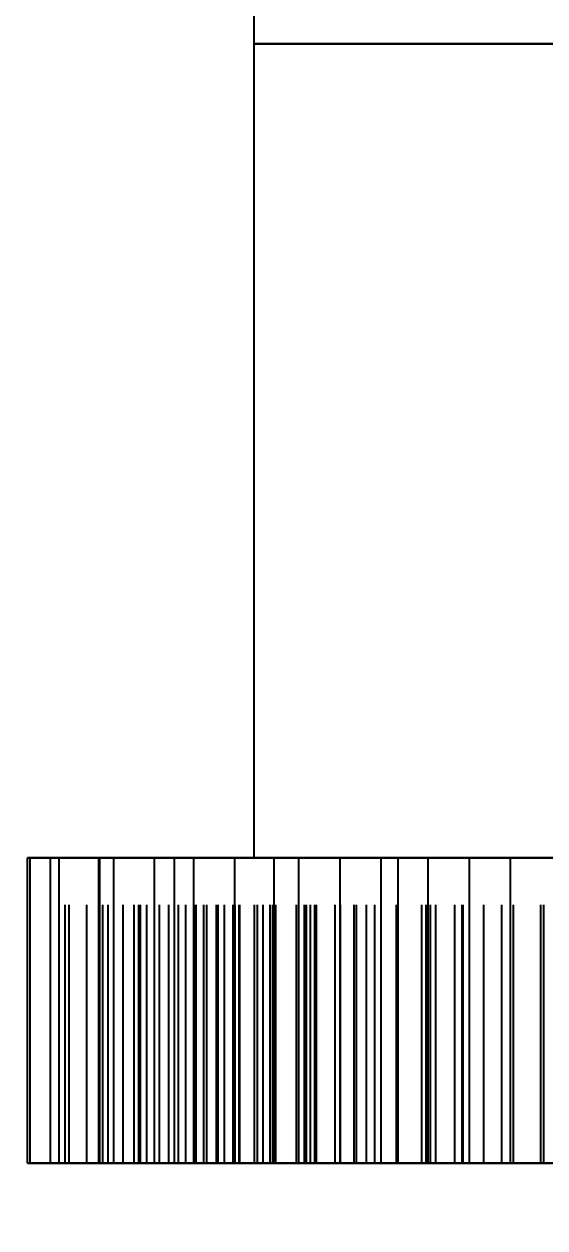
# Model space of a CAD drawing. Header units: millimetres. Extents: x -13 to 234, y -140 to 87.
# Drawn here: x 4.99 to 7.56, y 67.19 to 73.11 of the extents above; entities that cross this region are included whole.
import ezdxf

# ---------------------------------------------------------------- set-up
doc = ezdxf.new("R2010")
doc.units = ezdxf.units.MM
doc.linetypes.add('DASHED', pattern=[1.524, 1.27, -0.254])
for name, color, linetype in [('DIMS', 3, 'CONTINUOUS'), ('HIDDEN', 8, 'DASHED'), ('VISIBLE', 7, 'CONTINUOUS')]:
    doc.layers.add(name, color=color, linetype=linetype)
doc.styles.add('OpenSansCondensed-Light', font='OpenSansCondensed-Light.ttf')
doc.dimstyles.new('EZDXF', dxfattribs={"dimtxt": 0.25, "dimasz": 0.175, "dimexe": 0.375, "dimexo": 0.125, "dimgap": 0.1, "dimtad": 1, "dimlfac": 100, "dimzin": 12, "dimdsep": 46, "dimtxsty": 'OpenSansCondensed-Light', "dimblk": 'ARCHTICK', "dimcen": 2.5, "dimazin": 3, "dimtfac": 0.5, "dimtmove": 2, "dimatfit": 3})

# ---------------------------------------------------------------- blocks, each defined once
blk = doc.blocks.new('_ARCHTICK')
at = {"color": 0, "linetype": 'BYBLOCK', "const_width": 0.15}
blk.add_lwpolyline([(-0.5, -0.5), (0.5, 0.5)], dxfattribs=at)

msp = doc.modelspace()

# ---------------------------------------------------------------- linework, layer by layer
at = {"layer": 'HIDDEN'}
for points in [[(6.125, 73.01), (6.73214, 73.01), (7.33929, 73.01), (7.94643, 73.01), (8.55357, 73.01), (9.16071, 73.01), (9.76786, 73.01), (10.375, 73.01), (10.98214, 73.01), (11.58929, 73.01), (12.19643, 73.01), (12.80357, 73.01), (13.41071, 73.01), (14.01786, 73.01), (14.625, 73.01)], [(6.125, 73.01), (6.73214, 73.01), (7.33929, 73.01), (7.94643, 73.01), (8.55357, 73.01), (9.16071, 73.01), (9.76786, 73.01), (10.375, 73.01), (10.98214, 73.01), (11.58929, 73.01), (12.19643, 73.01), (12.80357, 73.01), (13.41071, 73.01), (14.01786, 73.01), (14.625, 73.01)], [(5.00984, 69.01), (5.02367, 69.01)], [(5.19494, 69.01), (5.00984, 69.01)], [(5.00984, 69.01), (5.19494, 69.01)], [(5.00984, 67.51), (5.00984, 69.01)], [(5.02367, 69.01), (5.21493, 69.01)], [(5.02367, 67.51), (5.02367, 69.01)], [(5.12397, 69.01), (5.16538, 69.01)], [(5.30174, 69.01), (5.12397, 69.01)], [(5.12397, 69.01), (5.30174, 69.01)], [(5.21493, 69.01), (5.12397, 69.01)], [(5.12397, 67.51), (5.12397, 69.01)], [(5.16538, 69.01), (5.36159, 69.01)], [(5.16538, 67.51), (5.16538, 69.01)], [(5.38049, 69.01), (5.19494, 69.01)], [(5.19494, 69.01), (5.38049, 69.01)], [(5.19494, 67.51), (5.19494, 69.01)], [(5.19494, 67.51), (5.19494, 69.01)], [(5.21493, 69.01), (5.40619, 69.01)], [(5.40619, 69.01), (5.21493, 69.01)], [(5.21493, 67.51), (5.21493, 69.01)], [(5.21493, 67.51), (5.21493, 69.01)], [(5.48042, 69.01), (5.30174, 69.01)], [(5.30174, 69.01), (5.48042, 69.01)], [(5.30174, 67.51), (5.30174, 69.01)], [(5.30174, 67.51), (5.30174, 69.01)], [(5.36159, 69.01), (5.55734, 69.01)], [(5.36159, 67.51), (5.36159, 69.01)], [(5.36535, 69.01), (5.43408, 69.01)], [(5.53467, 69.01), (5.36535, 69.01)], [(5.36535, 69.01), (5.53467, 69.01)], [(5.55734, 69.01), (5.36535, 69.01)], [(5.36535, 67.51), (5.36535, 69.01)], [(5.56644, 69.01), (5.38049, 69.01)], [(5.38049, 69.01), (5.56644, 69.01)], [(5.38049, 67.51), (5.38049, 69.01)], [(5.38049, 67.51), (5.38049, 69.01)], [(5.40619, 69.01), (5.59737, 69.01)], [(5.59737, 69.01), (5.40619, 69.01)], [(5.40619, 67.51), (5.40619, 69.01)], [(5.40619, 67.51), (5.40619, 69.01)], [(5.43408, 69.01), (5.63399, 69.01)], [(5.43408, 67.51), (5.43408, 69.01)], [(5.65996, 69.01), (5.48042, 69.01)], [(5.48042, 69.01), (5.65996, 69.01)], [(5.48042, 67.51), (5.48042, 69.01)], [(5.48042, 67.51), (5.48042, 69.01)], [(5.70533, 69.01), (5.53467, 69.01)], [(5.53467, 69.01), (5.70533, 69.01)], [(5.53467, 67.51), (5.53467, 69.01)], [(5.53467, 67.51), (5.53467, 69.01)], [(5.55734, 69.01), (5.75254, 69.01)], [(5.75254, 69.01), (5.55734, 69.01)], [(5.55734, 67.51), (5.55734, 69.01)], [(5.55734, 67.51), (5.55734, 69.01)], [(5.75274, 69.01), (5.56644, 69.01)], [(5.56644, 69.01), (5.75274, 69.01)], [(5.56644, 67.51), (5.56644, 69.01)], [(5.56644, 67.51), (5.56644, 69.01)], [(5.59737, 69.01), (5.78839, 69.01)], [(5.78839, 69.01), (5.59737, 69.01)], [(5.59737, 67.51), (5.59737, 69.01)], [(5.59737, 67.51), (5.59737, 69.01)], [(5.63399, 69.01), (5.833, 69.01)], [(5.63399, 67.51), (5.63399, 69.01)], [(5.84036, 69.01), (5.65996, 69.01)], [(5.65996, 69.01), (5.84036, 69.01)], [(5.65996, 67.51), (5.65996, 69.01)], [(5.65996, 67.51), (5.65996, 69.01)], [(5.87734, 69.01), (5.70533, 69.01)], [(5.70533, 69.01), (5.87734, 69.01)], [(5.70533, 67.51), (5.70533, 69.01)], [(5.70533, 67.51), (5.70533, 69.01)], [(5.73244, 69.01), (5.82805, 69.01)], [(5.89224, 69.01), (5.73244, 69.01)], [(5.73244, 69.01), (5.89224, 69.01)], [(5.833, 69.01), (5.73244, 69.01)], [(5.73244, 67.51), (5.73244, 69.01)], [(5.75254, 69.01), (5.94708, 69.01)], [(5.94708, 69.01), (5.75254, 69.01)], [(5.75254, 67.51), (5.75254, 69.01)], [(5.75254, 67.51), (5.75254, 69.01)], [(5.93934, 69.01), (5.75274, 69.01)], [(5.75274, 69.01), (5.93934, 69.01)], [(5.75274, 67.51), (5.75274, 69.01)], [(5.75274, 67.51), (5.75274, 69.01)], [(5.78839, 69.01), (5.97918, 69.01)], [(5.97918, 69.01), (5.78839, 69.01)], [(5.78839, 67.51), (5.78839, 69.01)], [(5.78839, 67.51), (5.78839, 69.01)], [(5.82805, 69.01), (6.03041, 69.01)], [(5.82805, 67.51), (5.82805, 69.01)], [(5.833, 69.01), (6.03098, 69.01)], [(6.03098, 69.01), (5.833, 69.01)], [(5.833, 67.51), (5.833, 69.01)], [(5.833, 67.51), (5.833, 69.01)], [(6.0216, 69.01), (5.84036, 69.01)], [(5.84036, 69.01), (6.0216, 69.01)], [(5.84036, 67.51), (5.84036, 69.01)], [(5.84036, 67.51), (5.84036, 69.01)], [(6.05069, 69.01), (5.87734, 69.01)], [(5.87734, 69.01), (6.05069, 69.01)], [(5.87734, 67.51), (5.87734, 69.01)], [(5.87734, 67.51), (5.87734, 69.01)], [(6.05382, 69.01), (5.89224, 69.01)], [(5.89224, 69.01), (6.05382, 69.01)], [(5.89224, 67.51), (5.89224, 69.01)], [(5.89224, 67.51), (5.89224, 69.01)], [(6.1262, 69.01), (5.93934, 69.01)], [(5.93934, 69.01), (6.1262, 69.01)], [(5.93934, 67.51), (5.93934, 69.01)], [(5.93934, 67.51), (5.93934, 69.01)], [(5.94708, 69.01), (6.14085, 69.01)], [(6.14085, 69.01), (5.94708, 69.01)], [(5.94708, 67.51), (5.94708, 69.01)], [(5.94708, 67.51), (5.94708, 69.01)], [(5.97918, 69.01), (6.16964, 69.01)], [(6.16964, 69.01), (5.97918, 69.01)], [(5.97918, 67.51), (5.97918, 69.01)], [(5.97918, 67.51), (5.97918, 69.01)], [(6.20367, 69.01), (6.0216, 69.01)], [(6.0216, 69.01), (6.20367, 69.01)], [(6.0216, 67.51), (6.0216, 69.01)], [(6.0216, 67.51), (6.0216, 69.01)], [(6.03041, 69.01), (6.23142, 69.01)], [(6.03041, 67.51), (6.03041, 69.01)], [(6.03098, 69.01), (6.22782, 69.01)], [(6.22782, 69.01), (6.03098, 69.01)], [(6.03098, 67.51), (6.03098, 69.01)], [(6.03098, 67.51), (6.03098, 69.01)], [(6.22542, 69.01), (6.05069, 69.01)], [(6.05069, 69.01), (6.22542, 69.01)], [(6.05069, 67.51), (6.05069, 69.01)], [(6.05069, 67.51), (6.05069, 69.01)], [(6.2172, 69.01), (6.05382, 69.01)], [(6.05382, 69.01), (6.2172, 69.01)], [(6.05382, 67.51), (6.05382, 69.01)], [(6.05382, 67.51), (6.05382, 69.01)], [(7.62879, 69.01), (7.50348, 69.01), (7.37816, 69.01), (7.25284, 69.01), (7.12753, 69.01), (7.00221, 69.01), (6.8769, 69.01), (6.75158, 69.01), (6.62626, 69.01), (6.50095, 69.01), (6.37563, 69.01), (6.25032, 69.01), (6.125, 69.01)], [(6.125, 69.01), (6.73214, 69.01), (7.33929, 69.01), (7.94643, 69.01), (8.55357, 69.01), (9.16071, 69.01), (9.76786, 69.01), (10.375, 69.01), (10.98214, 69.01), (11.58929, 69.01), (12.19643, 69.01), (12.80357, 69.01), (13.41071, 69.01), (14.01786, 69.01), (14.625, 69.01)], [(6.1262, 67.51), (6.1262, 69.01)], [(6.1262, 67.51), (6.1262, 69.01)], [(6.14085, 69.01), (6.3337, 69.01)], [(6.3337, 69.01), (6.14085, 69.01)], [(6.14085, 67.51), (6.14085, 69.01)], [(6.14085, 67.51), (6.14085, 69.01)], [(6.16964, 69.01), (6.20367, 69.01)], [(6.20367, 69.01), (6.16964, 69.01)], [(6.16964, 67.51), (6.16964, 69.01)], [(6.16964, 67.51), (6.16964, 69.01)], [(6.20367, 67.51), (6.20367, 69.01)], [(6.20367, 67.51), (6.20367, 69.01)], [(6.38241, 69.01), (6.2172, 69.01)], [(6.2172, 69.01), (6.38241, 69.01)], [(6.2172, 67.51), (6.2172, 69.01)], [(6.2172, 67.51), (6.2172, 69.01)], [(6.22293, 69.01), (6.34482, 69.01)], [(6.37219, 69.01), (6.22293, 69.01)], [(6.22293, 69.01), (6.37219, 69.01)], [(6.23142, 69.01), (6.22293, 69.01)], [(6.22293, 67.51), (6.22293, 69.01)], [(6.40156, 69.01), (6.22542, 69.01)], [(6.22542, 69.01), (6.40156, 69.01)], [(6.22542, 67.51), (6.22542, 69.01)], [(6.22542, 67.51), (6.22542, 69.01)], [(6.22782, 69.01), (6.42334, 69.01)], [(6.42334, 69.01), (6.22782, 69.01)], [(6.22782, 67.51), (6.22782, 69.01)], [(6.22782, 67.51), (6.22782, 69.01)], [(6.23142, 69.01), (6.43093, 69.01)], [(6.43093, 69.01), (6.23142, 69.01)], [(6.23142, 67.51), (6.23142, 69.01)], [(6.23142, 67.51), (6.23142, 69.01)], [(6.3337, 69.01), (6.40156, 69.01)], [(6.40156, 69.01), (6.3337, 69.01)], [(6.3337, 67.51), (6.3337, 69.01)], [(6.3337, 67.51), (6.3337, 69.01)], [(6.34482, 69.01), (6.54834, 69.01)], [(6.34482, 67.51), (6.34482, 69.01)], [(6.52366, 69.01), (6.37219, 69.01)], [(6.37219, 69.01), (6.52366, 69.01)], [(6.37219, 67.51), (6.37219, 69.01)], [(6.37219, 67.51), (6.37219, 69.01)], [(6.54951, 69.01), (6.38241, 69.01)], [(6.38241, 69.01), (6.54951, 69.01)], [(6.38241, 67.51), (6.38241, 69.01)], [(6.38241, 67.51), (6.38241, 69.01)], [(6.40156, 67.51), (6.40156, 69.01)], [(6.40156, 67.51), (6.40156, 69.01)], [(6.42334, 69.01), (6.61737, 69.01)], [(6.61737, 69.01), (6.42334, 69.01)], [(6.42334, 67.51), (6.42334, 69.01)], [(6.42334, 67.51), (6.42334, 69.01)], [(6.43093, 69.01), (6.62881, 69.01)], [(6.62881, 69.01), (6.43093, 69.01)], [(6.43093, 67.51), (6.43093, 69.01)], [(6.43093, 67.51), (6.43093, 69.01)], [(6.67739, 69.01), (6.52366, 69.01)], [(6.52366, 69.01), (6.67739, 69.01)], [(6.52366, 67.51), (6.52366, 69.01)], [(6.52366, 67.51), (6.52366, 69.01)], [(6.54834, 69.01), (6.75008, 69.01)], [(6.54834, 67.51), (6.54834, 69.01)], [(6.71861, 69.01), (6.54951, 69.01)], [(6.54951, 69.01), (6.71861, 69.01)], [(6.54951, 67.51), (6.54951, 69.01)], [(6.54951, 67.51), (6.54951, 69.01)], [(6.61737, 69.01), (6.71861, 69.01)], [(6.71861, 69.01), (6.61737, 69.01)], [(6.61737, 67.51), (6.61737, 69.01)], [(6.61737, 67.51), (6.61737, 69.01)], [(6.62881, 69.01), (6.82486, 69.01)], [(6.82486, 69.01), (6.62881, 69.01)], [(6.62881, 67.51), (6.62881, 69.01)], [(6.62881, 67.51), (6.62881, 69.01)], [(6.83341, 69.01), (6.67739, 69.01)], [(6.67739, 69.01), (6.83341, 69.01)], [(6.67739, 67.51), (6.67739, 69.01)], [(6.67739, 67.51), (6.67739, 69.01)], [(6.71861, 67.51), (6.71861, 69.01)], [(6.71861, 67.51), (6.71861, 69.01)], [(6.75008, 69.01), (6.94987, 69.01)], [(6.75008, 67.51), (6.75008, 69.01)], [(6.82486, 69.01), (7.01883, 69.01)], [(7.01883, 69.01), (6.82486, 69.01)], [(6.82486, 67.51), (6.82486, 69.01)], [(6.82486, 67.51), (6.82486, 69.01)], [(6.99184, 69.01), (6.83341, 69.01)], [(6.83341, 69.01), (6.99184, 69.01)], [(6.83341, 67.51), (6.83341, 69.01)], [(6.83341, 67.51), (6.83341, 69.01)], [(6.83371, 69.01), (6.98111, 69.01)], [(6.9715, 69.01), (6.83371, 69.01)], [(6.83371, 69.01), (6.9715, 69.01)], [(6.94987, 69.01), (6.83371, 69.01)], [(6.83371, 67.51), (6.83371, 69.01)], [(6.94987, 69.01), (7.14754, 69.01)], [(7.14754, 69.01), (6.94987, 69.01)], [(6.94987, 67.51), (6.94987, 69.01)], [(6.94987, 67.51), (6.94987, 69.01)], [(7.11191, 69.01), (6.9715, 69.01)], [(6.9715, 69.01), (7.11191, 69.01)], [(6.9715, 67.51), (6.9715, 69.01)], [(6.9715, 67.51), (6.9715, 69.01)], [(6.98111, 69.01), (7.18451, 69.01)], [(6.98111, 67.51), (6.98111, 69.01)], [(7.15283, 69.01), (6.99184, 69.01)], [(6.99184, 69.01), (7.15283, 69.01)], [(6.99184, 67.51), (6.99184, 69.01)], [(6.99184, 67.51), (6.99184, 69.01)], [(7.01883, 69.01), (7.15283, 69.01)], [(7.15283, 69.01), (7.01883, 69.01)], [(7.01883, 67.51), (7.01883, 69.01)], [(7.01883, 67.51), (7.01883, 69.01)], [(7.255, 69.01), (7.11191, 69.01)], [(7.11191, 69.01), (7.255, 69.01)], [(7.11191, 67.51), (7.11191, 69.01)], [(7.11191, 67.51), (7.11191, 69.01)], [(7.14754, 69.01), (7.34286, 69.01)], [(7.34286, 69.01), (7.14754, 69.01)], [(7.14754, 67.51), (7.14754, 69.01)], [(7.14754, 67.51), (7.14754, 69.01)], [(7.15283, 67.51), (7.15283, 69.01)], [(7.15283, 67.51), (7.15283, 69.01)], [(7.18451, 69.01), (7.3857, 69.01)], [(7.18451, 67.51), (7.18451, 69.01)], [(7.40085, 69.01), (7.255, 69.01)], [(7.255, 69.01), (7.40085, 69.01)], [(7.255, 67.51), (7.255, 69.01)], [(7.255, 67.51), (7.255, 69.01)], [(7.34286, 69.01), (7.53556, 69.01)], [(7.53556, 69.01), (7.34286, 69.01)], [(7.34286, 67.51), (7.34286, 69.01)], [(7.34286, 67.51), (7.34286, 69.01)], [(7.3857, 69.01), (7.5845, 69.01)], [(7.3857, 67.51), (7.3857, 69.01)], [(7.54961, 69.01), (7.40085, 69.01)], [(7.40085, 69.01), (7.54961, 69.01)], [(7.40085, 67.51), (7.40085, 69.01)], [(7.40085, 67.51), (7.40085, 69.01)], [(7.53556, 69.01), (7.70146, 69.01)], [(7.70146, 69.01), (7.53556, 69.01)], [(7.53556, 67.51), (7.53556, 69.01)], [(7.53556, 67.51), (7.53556, 69.01)], [(7.70146, 69.01), (7.54961, 69.01)], [(7.54961, 69.01), (7.70146, 69.01)], [(7.54961, 67.51), (7.54961, 69.01)], [(7.54961, 67.51), (7.54961, 69.01)], [(5.00984, 67.51), (5.02367, 67.51)], [(5.19494, 67.51), (5.00984, 67.51)], [(5.00984, 67.51), (5.19494, 67.51)], [(5.02367, 67.51), (5.21493, 67.51)], [(5.12397, 67.51), (5.16538, 67.51)], [(5.30174, 67.51), (5.12397, 67.51)], [(5.12397, 67.51), (5.30174, 67.51)], [(5.21493, 67.51), (5.12397, 67.51)], [(5.16538, 67.51), (5.36159, 67.51)], [(5.38049, 67.51), (5.19494, 67.51)], [(5.19494, 67.51), (5.38049, 67.51)], [(5.21493, 67.51), (5.40619, 67.51)], [(5.40619, 67.51), (5.21493, 67.51)], [(5.48042, 67.51), (5.30174, 67.51)], [(5.30174, 67.51), (5.48042, 67.51)], [(5.36159, 67.51), (5.55734, 67.51)], [(5.36535, 67.51), (5.43408, 67.51)], [(5.53467, 67.51), (5.36535, 67.51)], [(5.36535, 67.51), (5.53467, 67.51)], [(5.55734, 67.51), (5.36535, 67.51)], [(5.56644, 67.51), (5.38049, 67.51)], [(5.38049, 67.51), (5.56644, 67.51)], [(5.40619, 67.51), (5.59737, 67.51)], [(5.59737, 67.51), (5.40619, 67.51)], [(5.43408, 67.51), (5.63399, 67.51)], [(5.65996, 67.51), (5.48042, 67.51)], [(5.48042, 67.51), (5.65996, 67.51)], [(5.70533, 67.51), (5.53467, 67.51)], [(5.53467, 67.51), (5.70533, 67.51)], [(5.55734, 67.51), (5.75254, 67.51)], [(5.75254, 67.51), (5.55734, 67.51)], [(5.75274, 67.51), (5.56644, 67.51)], [(5.56644, 67.51), (5.75274, 67.51)], [(5.59737, 67.51), (5.78839, 67.51)], [(5.78839, 67.51), (5.59737, 67.51)], [(5.63399, 67.51), (5.833, 67.51)], [(5.84036, 67.51), (5.65996, 67.51)], [(5.65996, 67.51), (5.84036, 67.51)], [(5.87734, 67.51), (5.70533, 67.51)], [(5.70533, 67.51), (5.87734, 67.51)], [(5.73244, 67.51), (5.82805, 67.51)], [(5.89224, 67.51), (5.73244, 67.51)], [(5.73244, 67.51), (5.89224, 67.51)], [(5.833, 67.51), (5.73244, 67.51)], [(5.75254, 67.51), (5.94708, 67.51)], [(5.94708, 67.51), (5.75254, 67.51)], [(5.93934, 67.51), (5.75274, 67.51)], [(5.75274, 67.51), (5.93934, 67.51)], [(5.78839, 67.51), (5.97918, 67.51)], [(5.97918, 67.51), (5.78839, 67.51)], [(5.82805, 67.51), (6.03041, 67.51)], [(5.833, 67.51), (6.03098, 67.51)], [(6.03098, 67.51), (5.833, 67.51)], [(6.0216, 67.51), (5.84036, 67.51)], [(5.84036, 67.51), (6.0216, 67.51)], [(6.05069, 67.51), (5.87734, 67.51)], [(5.87734, 67.51), (6.05069, 67.51)], [(6.05382, 67.51), (5.89224, 67.51)], [(5.89224, 67.51), (6.05382, 67.51)], [(6.1262, 67.51), (5.93934, 67.51)], [(5.93934, 67.51), (6.1262, 67.51)], [(5.94708, 67.51), (6.14085, 67.51)], [(6.14085, 67.51), (5.94708, 67.51)], [(5.97918, 67.51), (6.16964, 67.51)], [(6.16964, 67.51), (5.97918, 67.51)], [(6.20367, 67.51), (6.0216, 67.51)], [(6.0216, 67.51), (6.20367, 67.51)], [(6.03041, 67.51), (6.23142, 67.51)], [(6.03098, 67.51), (6.22782, 67.51)], [(6.22782, 67.51), (6.03098, 67.51)], [(6.22542, 67.51), (6.05069, 67.51)], [(6.05069, 67.51), (6.22542, 67.51)], [(6.2172, 67.51), (6.05382, 67.51)], [(6.05382, 67.51), (6.2172, 67.51)], [(6.14085, 67.51), (6.3337, 67.51)], [(6.3337, 67.51), (6.14085, 67.51)], [(6.16964, 67.51), (6.20367, 67.51)], [(6.20367, 67.51), (6.16964, 67.51)], [(6.38241, 67.51), (6.2172, 67.51)], [(6.2172, 67.51), (6.38241, 67.51)], [(6.22293, 67.51), (6.34482, 67.51)], [(6.37219, 67.51), (6.22293, 67.51)], [(6.22293, 67.51), (6.37219, 67.51)], [(6.23142, 67.51), (6.22293, 67.51)], [(6.40156, 67.51), (6.22542, 67.51)], [(6.22542, 67.51), (6.40156, 67.51)], [(6.22782, 67.51), (6.42334, 67.51)], [(6.42334, 67.51), (6.22782, 67.51)], [(6.23142, 67.51), (6.43093, 67.51)], [(6.43093, 67.51), (6.23142, 67.51)], [(6.3337, 67.51), (6.40156, 67.51)], [(6.40156, 67.51), (6.3337, 67.51)], [(6.34482, 67.51), (6.54834, 67.51)], [(6.52366, 67.51), (6.37219, 67.51)], [(6.37219, 67.51), (6.52366, 67.51)], [(6.54951, 67.51), (6.38241, 67.51)], [(6.38241, 67.51), (6.54951, 67.51)], [(6.42334, 67.51), (6.61737, 67.51)], [(6.61737, 67.51), (6.42334, 67.51)], [(6.43093, 67.51), (6.62881, 67.51)], [(6.62881, 67.51), (6.43093, 67.51)], [(6.67739, 67.51), (6.52366, 67.51)], [(6.52366, 67.51), (6.67739, 67.51)], [(6.54834, 67.51), (6.75008, 67.51)], [(6.71861, 67.51), (6.54951, 67.51)], [(6.54951, 67.51), (6.71861, 67.51)], [(6.61737, 67.51), (6.71861, 67.51)], [(6.71861, 67.51), (6.61737, 67.51)], [(6.62881, 67.51), (6.82486, 67.51)], [(6.82486, 67.51), (6.62881, 67.51)], [(6.83341, 67.51), (6.67739, 67.51)], [(6.67739, 67.51), (6.83341, 67.51)], [(6.75008, 67.51), (6.94987, 67.51)], [(6.82486, 67.51), (7.01883, 67.51)], [(7.01883, 67.51), (6.82486, 67.51)], [(6.99184, 67.51), (6.83341, 67.51)], [(6.83341, 67.51), (6.99184, 67.51)], [(6.83371, 67.51), (6.98111, 67.51)], [(6.9715, 67.51), (6.83371, 67.51)], [(6.83371, 67.51), (6.9715, 67.51)], [(6.94987, 67.51), (6.83371, 67.51)], [(6.94987, 67.51), (7.14754, 67.51)], [(7.14754, 67.51), (6.94987, 67.51)], [(7.11191, 67.51), (6.9715, 67.51)], [(6.9715, 67.51), (7.11191, 67.51)], [(6.98111, 67.51), (7.18451, 67.51)], [(7.15283, 67.51), (6.99184, 67.51)], [(6.99184, 67.51), (7.15283, 67.51)], [(7.01883, 67.51), (7.15283, 67.51)], [(7.15283, 67.51), (7.01883, 67.51)], [(7.255, 67.51), (7.11191, 67.51)], [(7.11191, 67.51), (7.255, 67.51)], [(7.14754, 67.51), (7.34286, 67.51)], [(7.34286, 67.51), (7.14754, 67.51)], [(7.18451, 67.51), (7.3857, 67.51)], [(7.40085, 67.51), (7.255, 67.51)], [(7.255, 67.51), (7.40085, 67.51)], [(7.34286, 67.51), (7.53556, 67.51)], [(7.53556, 67.51), (7.34286, 67.51)], [(7.3857, 67.51), (7.5845, 67.51)], [(7.54961, 67.51), (7.40085, 67.51)], [(7.40085, 67.51), (7.54961, 67.51)], [(7.53556, 67.51), (7.70146, 67.51)], [(7.70146, 67.51), (7.53556, 67.51)], [(7.70146, 67.51), (7.54961, 67.51)], [(7.54961, 67.51), (7.70146, 67.51)]]:
    msp.add_lwpolyline(points, dxfattribs=at)
at = {"layer": 'VISIBLE'}
for points in [[(6.125, 73.01), (6.125, 74.51)], [(14.625, 73.01), (14.01786, 73.01), (13.41071, 73.01), (12.80357, 73.01), (12.19643, 73.01), (11.58929, 73.01), (10.98214, 73.01), (10.375, 73.01), (9.76786, 73.01), (9.16071, 73.01), (8.55357, 73.01), (7.94643, 73.01), (7.33929, 73.01), (6.73214, 73.01), (6.125, 73.01)], [(14.625, 73.01), (14.01786, 73.01), (13.41071, 73.01), (12.80357, 73.01), (12.19643, 73.01), (11.58929, 73.01), (10.98214, 73.01), (10.375, 73.01), (9.76786, 73.01), (9.16071, 73.01), (8.55357, 73.01), (7.94643, 73.01), (7.33929, 73.01), (6.73214, 73.01), (6.125, 73.01)], [(6.125, 69.01), (6.125, 73.01)], [(5.02367, 69.01), (5.00984, 69.01)], [(5.00984, 67.51), (5.00984, 69.01)], [(5.12397, 69.01), (5.02367, 69.01)], [(5.02367, 67.51), (5.02367, 69.01)], [(5.16538, 69.01), (5.12397, 69.01)], [(5.12397, 67.51), (5.12397, 69.01)], [(5.36159, 69.01), (5.16538, 69.01)], [(5.16538, 67.51), (5.16538, 69.01)], [(5.36535, 69.01), (5.36159, 69.01)], [(5.36159, 67.51), (5.36159, 69.01)], [(5.43408, 69.01), (5.36535, 69.01)], [(5.36535, 67.51), (5.36535, 69.01)], [(5.63399, 69.01), (5.43408, 69.01)], [(5.43408, 67.51), (5.43408, 69.01)], [(5.73244, 69.01), (5.63399, 69.01)], [(5.63399, 67.51), (5.63399, 69.01)], [(5.82805, 69.01), (5.73244, 69.01)], [(5.73244, 67.51), (5.73244, 69.01)], [(6.03041, 69.01), (5.82805, 69.01)], [(5.82805, 67.51), (5.82805, 69.01)], [(6.22293, 69.01), (6.03041, 69.01)], [(6.03041, 67.51), (6.03041, 69.01)], [(6.34482, 69.01), (6.22293, 69.01)], [(6.22293, 67.51), (6.22293, 69.01)], [(6.54834, 69.01), (6.34482, 69.01)], [(6.34482, 67.51), (6.34482, 69.01)], [(6.75008, 69.01), (6.54834, 69.01)], [(6.54834, 67.51), (6.54834, 69.01)], [(6.83371, 69.01), (6.75008, 69.01)], [(6.75008, 67.51), (6.75008, 69.01)], [(6.98111, 69.01), (6.83371, 69.01)], [(6.83371, 67.51), (6.83371, 69.01)], [(7.18451, 69.01), (6.98111, 69.01)], [(6.98111, 67.51), (6.98111, 69.01)], [(7.3857, 69.01), (7.18451, 69.01)], [(7.18451, 67.51), (7.18451, 69.01)], [(7.56093, 69.01), (7.3857, 69.01)], [(7.3857, 67.51), (7.3857, 69.01)], [(5.02367, 67.51), (5.00984, 67.51)], [(5.12397, 67.51), (5.02367, 67.51)], [(5.16538, 67.51), (5.12397, 67.51)], [(5.36159, 67.51), (5.16538, 67.51)], [(5.36535, 67.51), (5.36159, 67.51)], [(5.43408, 67.51), (5.36535, 67.51)], [(5.63399, 67.51), (5.43408, 67.51)], [(5.73244, 67.51), (5.63399, 67.51)], [(5.82805, 67.51), (5.73244, 67.51)], [(6.03041, 67.51), (5.82805, 67.51)], [(6.22293, 67.51), (6.03041, 67.51)], [(6.34482, 67.51), (6.22293, 67.51)], [(6.54834, 67.51), (6.34482, 67.51)], [(6.75008, 67.51), (6.54834, 67.51)], [(6.83371, 67.51), (6.75008, 67.51)], [(6.98111, 67.51), (6.83371, 67.51)], [(7.18451, 67.51), (6.98111, 67.51)], [(7.3857, 67.51), (7.18451, 67.51)], [(7.56093, 67.51), (7.3857, 67.51)]]:
    msp.add_lwpolyline(points, dxfattribs=at)

# ---------------------------------------------------------------- dimensions: what is measured, and where the dimension line sits
at = {"layer": 'DIMS'}
msp.add_linear_dim(base=(-11.25, 29.01), p1=(14.09, 29.01), p2=(14.09, 86.01), angle=90, dimstyle='EZDXF', override={"dimtxt": 1.6, "dimasz": 1, "dimexe": 0.6, "dimexo": 0.5, "dimdec": 2}, dxfattribs=at).render()

doc.saveas('drawing.dxf')
